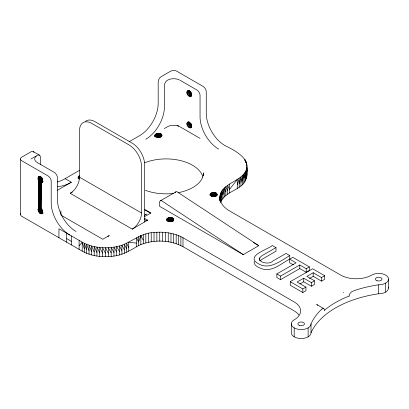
<?xml version="1.0" encoding="UTF-8"?>
<svg xmlns="http://www.w3.org/2000/svg" width="409" height="409" viewBox="0 0 409 409"><rect width="100%" height="100%" fill="white"/><g stroke="black" fill="none" stroke-linecap="round" stroke-linejoin="round"><path stroke-width="0.61" d="M298.933 314.991A21.928 12.659 0 0 0 294.178 310.881L182.992 246.688C169.479 239.5 152.491 239.342 138.59 245.569C130.865 250.037 123.068 255.047 113.978 256.08C106.529 257.195 98.85 256.867 91.565 254.95L91.565 245.998L84.32 243.335L58.947 228.784L58.947 237.736M121.908 254.183L121.908 245.231C132.659 241.065 141.923 232.736 154.019 232.465C163.886 231.55 174.244 232.869 182.992 237.736L294.178 301.929A21.928 12.659 0 0 1 294.178 319.833A9.867 5.695 0 0 0 297.379 329.127A9.867 5.695 0 0 0 311.024 323.862A93.564 54.019 0 0 1 320.375 310.457L321.949 309.01M260.518 260.502L263.079 258.657L275.993 251.198L275.993 247.619L263.079 255.073C252.522 260.85 268.422 266.024 272.89 261.008L286.039 253.416L289.756 255.559L289.756 259.142C281.387 263.176 272.788 271.924 262.578 269.035C259.229 267.777 253.34 265.773 254.168 261.259M132.225 229.117A13.154 7.597 -60 0 0 141.529 213.002L79.504 177.194A13.154 7.597 -60 0 1 70.205 193.309L132.225 229.117L144.628 221.954L144.628 164.658A17.541 10.128 60 0 0 132.225 143.176L95.011 121.693A17.541 10.128 60 0 0 85.425 121.391M42.193 179.306L39.095 181.095C41.713 184.98 44.284 179.756 41.329 177.69C38.783 174.433 36.646 179.162 39.095 181.095L38.645 208.063C36.621 210.277 40.133 215.543 42.858 213.212M42.372 179.505L39.622 181.688L39.095 207.895L38.645 208.063L38.645 180.41L41.999 177.741M42.833 213.217L41.825 213.805C43.645 212.465 42.158 209.643 40.777 208.493L41.329 182.552L42.884 181.657M219.955 200.349C217.961 185.507 236.121 182.879 243.815 174.147C254.71 160.338 234.643 150.287 224.858 145.532A26.314 15.194 60 0 1 206.248 113.303L206.248 91.82A4.387 2.531 60 0 0 203.452 86.642M220.068 199.894L220.374 194.157L220.993 197.91M246.397 174.791L246.77 167.777L246.893 171.494L246.826 167.659M220.579 202.567C223.565 194.495 232.695 191.683 239.199 187.281C246.745 182.915 248.089 174.132 246.893 166.12M245.773 176.407L246.397 169.418L246.397 178.37M186.867 92.265C187.578 88.324 192.276 92.812 191.499 95.277C190.384 98.61 186.478 94.484 186.867 92.265L189.454 90.778M186.867 123.6C187.578 119.658 192.276 124.147 191.499 126.611C190.384 129.944 186.478 125.814 186.867 123.6L189.454 122.107M160.671 137.107L161.08 133.958C158.912 132.511 154.106 133.247 154.955 136.683L154.955 135.491C155.819 138.845 164.203 137.266 161.08 133.958L161.08 136.943M172.486 221.238L172.895 218.089C170.921 216.085 164.346 218.386 167.946 220.947C169.847 222.465 175.722 220.737 172.895 218.089L172.895 221.075M215.804 196.223L216.218 193.079C214.244 191.075 207.665 193.375 211.264 195.937C213.166 197.455 219.04 195.727 216.218 193.079L216.218 196.064M159.561 202.383L159.781 201.509A3.967 2.29 60 0 1 161.463 200.676L243.278 254.638L258.785 245.686L176.969 191.729A3.967 2.29 60 0 0 175.758 191.964M203.104 175.712L203.365 172.884L203.365 175.87M225.824 191.933L224.28 187.961L222.956 194.802L221.857 190.957L221.857 199.909M242.486 180.988L243.815 174.147L244.909 177.987L245.773 171.039L245.773 179.991M240.947 182.383L242.486 175.614L242.486 184.566M388.55 279.102C387.931 283.319 390.518 289.603 385.661 292.082A9.867 5.695 0 0 1 378.683 293.754A93.564 54.019 0 0 0 311.024 332.814A9.867 5.695 0 0 1 301.157 338.514A9.867 5.695 0 0 1 291.29 332.814L291.29 323.862M239.199 183.697L240.947 177.015L240.947 185.967M237.261 184.919L239.199 178.329L239.199 187.281M143.288 240.093L140.865 235.61L138.59 241.99L136.473 237.736L136.473 246.688M175.185 192.823L175.287 192.557M202.777 176.857C199.802 185.389 188.84 190.594 178.488 192.665M107.889 236.699L108.15 236.382M79.106 245.794L82.204 242.215L84.32 248.703M145.359 214.894L146.448 214.05L144.423 215.221M324.342 310.395L324.833 309.95A93.564 54.019 0 0 1 348.381 296.351L349.153 296.07M191.366 92.761L189.5 94.264L191.223 93.564M191.366 124.096L189.5 125.594L191.801 124.663M42.613 210.19L38.645 211.739L41.999 209.076M42.526 211.78L39.622 213.023L42.833 210.471M108.462 236.08L109.234 235.538L102.766 239.27L61.023 215.17M190.185 91.688L188.707 92.833L190.926 91.969M190.185 123.017L188.707 124.162L190.926 123.298M191.504 94.612L190.599 95.312L191.647 94.832M191.504 125.946L190.599 126.642L191.647 126.166M42.812 180.947L40.777 182.44L40.777 208.493L39.095 207.895L39.095 181.095M42.858 212.741L40.777 213.769L42.812 212.281M41.166 176.887L38.017 178.206L40.379 176.55M189.362 90.711L188.416 91.371L189.469 90.931M40.639 208.442L38.017 209.541L40.379 207.884M189.362 122.04L188.416 122.705L189.469 122.265M42.858 181.877L41.825 182.475L42.863 181.821M41.825 213.805L42.863 213.155M39.412 176.535L38.303 177.077L39.3 176.473M39.964 207.593L38.303 208.411L39.801 207.501M41.825 182.475L42.833 181.887M144.628 221.954L147.731 220.165L144.628 218.375M31.038 151.795L21.733 157.168A4.387 2.531 0 0 0 21.733 160.747L48.093 175.967M161.284 76.601L170.589 71.227A4.387 2.531 0 0 1 176.79 71.227L203.15 86.447M38.303 177.077L39.336 176.483M187.153 91.141L188.191 90.542M38.088 177.583L40.154 176.386M186.939 91.642L188.493 90.747M38.017 178.206L40.598 176.714M41.191 177.128L38.088 178.917L41.335 177.624M186.939 92.976L190.042 91.187M38.303 179.669L41.922 177.578M187.153 93.727L190.257 91.938M42.265 178.319L38.645 180.41L42.613 178.856M187.496 94.469L191.115 92.383M187.946 95.159L191.049 93.37M42.781 180.655L40.194 182.143L39.622 207.91L39.622 181.688L42.725 179.899M188.477 95.747L191.576 93.958M189.05 96.207L191.632 94.714M42.843 181.243L40.777 182.44L42.858 181.407M189.628 96.498L191.698 95.307M190.185 96.611L191.734 95.716M190.676 96.534L191.709 95.936M57.321 182.015A43.855 25.322 -60 0 0 65.149 178.656L79.484 170.379M129.101 141.734L139.576 135.686A26.314 15.194 -60 0 0 158.181 103.457L158.181 81.974M79.499 175.763C77.92 176.177 77.725 178.35 79.331 178.881M57.209 190.4L71.35 182.235L65.149 178.656M164.387 128.523L167.486 126.734A8.773 5.066 0 0 1 179.254 126.401L177.23 125.22M39.678 207.465L38.645 208.063L39.668 207.491M38.303 208.411L39.852 207.516M187.153 122.47L188.707 121.575M38.088 208.912L39.637 208.017M186.939 122.976L188.493 122.076M38.017 209.541L40.598 208.048M41.191 208.457L38.088 210.246L41.335 208.958M186.939 124.31L190.042 122.521M38.303 210.998L41.406 209.209M187.153 125.057L190.257 123.267M70.205 193.309L72.393 192.046M38.645 211.739L42.265 209.653M187.496 125.803L191.115 123.712M39.095 212.429L42.715 210.338M187.946 126.488L191.565 124.402M39.622 213.023L42.725 211.228M188.477 127.081L191.576 125.292M40.194 213.478L42.781 211.985M189.05 127.536L191.632 126.049M40.777 213.769L42.843 212.578M189.628 127.833L191.698 126.637M41.329 213.881L42.884 212.987M190.185 127.945L191.734 127.051M190.676 127.869L191.709 127.271M160.456 200.788L175.962 191.836M144.628 216.581L150.829 213.002L144.791 209.515M289.756 255.559C280.789 260.881 268.918 270.523 258.089 263.539C244.638 255.87 269.183 248.963 272.282 245.472L275.993 247.619M289.659 259.148L292.813 257.327L309.362 266.883L309.362 270.461L306.208 272.282L299.782 268.57L280.564 279.664L276.852 277.522L276.852 273.943L296.07 262.849L289.659 259.148L289.659 262.726L293.401 264.884M276.852 273.943L280.564 276.085L299.782 264.991L306.208 268.703L309.362 266.883M299.874 284.01L303.729 281.781L311.423 286.223L314.557 284.413L314.557 280.83L311.423 282.639L303.729 278.202L297.118 282.021L305.963 287.128L305.963 290.707L302.824 292.517L290.267 285.267L290.267 281.689L312.64 268.774L324.695 275.732L324.695 279.316L321.546 281.136L313.197 276.315L309.506 278.447M324.695 275.732L321.546 277.553L313.197 272.737L306.868 276.392L314.557 280.83M290.267 281.689L302.824 288.938L305.963 287.128M31.038 158.958L36.662 155.747A8.773 5.066 0 0 0 37.239 162.542L54.295 172.388M39.622 181.688L42.526 180.451M352.962 291.106L355.462 290.201A93.564 54.019 0 0 1 378.683 284.802A9.867 5.695 0 0 0 387.798 276.924A9.867 5.695 0 0 0 371.704 275.073A21.928 12.659 0 0 1 340.692 275.073L229.51 210.88C225.083 208.314 220.87 204.377 220.001 199.106L220.068 200.384M173.39 193.452C163.871 194.454 154.3 193.6 145.353 190.318M150.829 213.002L150.221 213.017L144.74 209.853M136.473 243.11L128.723 242.215L128.723 251.167M21.733 216.254L82.204 251.167L86.596 253.294L91.565 254.95M179.888 80.179L196.949 90.031A4.387 2.531 60 0 1 200.032 95.041M179.888 126.734L200.047 138.37M253.273 242.506L258.785 245.686M243.278 254.638L159.546 206.3L159.546 202.726M323.642 308.509L316.678 304.485L317.762 305.329M33.231 151.581L39.433 155.159M66.703 238.631L71.35 241.32M119.367 251.366L116.713 246.632C108.426 248.319 99.75 248.145 91.565 245.998L94.213 252M116.713 252L113.978 247.128L113.978 256.08M113.978 252.501L111.176 247.486L111.176 256.438M121.908 250.605L119.367 245.998L116.713 246.632L116.713 255.584M111.176 252.859L108.329 247.706L108.329 256.658M108.329 253.074L105.466 247.777L105.466 256.729M124.331 249.715L121.908 245.231L119.367 245.998L119.367 254.95M105.466 253.145L102.598 247.706L102.598 256.658M126.606 248.703L124.331 244.342L124.331 253.294M102.598 253.074L99.75 247.486L99.75 256.438M128.723 247.583L126.606 243.335L126.606 252.287M99.75 252.859L96.953 247.128L96.953 256.08M96.953 252.501L94.213 246.632L94.213 255.584M246.397 162.823L244.909 159.628L244.909 160.819M227.568 190.62L225.824 186.56L225.824 195.512M91.565 251.366L89.019 245.231L89.019 254.183M89.019 250.605L86.596 244.342L86.596 253.294M86.596 249.715L84.32 243.335L84.32 252.287M221.857 196.33L220.993 192.537L220.993 201.489M213.723 196.581L213.038 192.419L213.038 196.596M158.585 137.465L157.9 133.298L157.9 137.475M170.4 221.596L169.715 217.43L169.715 221.606M212.849 196.627L212.194 192.557L212.194 196.734M157.71 137.506L157.056 133.441L157.056 137.02M169.525 221.637L168.871 217.573L168.871 221.75M214.582 196.663L213.917 192.399L213.917 196.581M159.449 137.547L158.779 133.283L158.779 137.46M171.264 221.678L170.594 217.414L170.594 221.591M212.026 196.795L211.438 192.818L211.438 196.397M156.805 137.107L156.299 133.697L156.299 137.281M168.62 221.238L168.114 217.828L168.114 221.412M215.298 196.248L214.776 192.511L214.776 196.688M171.974 221.259L171.453 217.522L171.453 221.704M160.159 137.127L159.638 133.39L159.638 137.572M144.643 218.718L144.76 219.336A4.387 2.531 -60 0 0 147.424 220.323M211.202 196.31L210.814 193.176L210.814 195.563M167.879 221.32L167.491 218.186L167.491 221.172M155.987 136.565L155.676 134.055L155.676 137.041M79.188 178.631L78.876 176.121L78.876 179.106M210.533 195.461L210.364 193.615L210.364 195.405M167.209 220.477L167.046 218.626L167.046 220.415M155.451 136.959L155.231 134.495L155.231 136.882M78.6 178.411L78.431 176.56L78.431 178.35M245.886 162.475L245.773 161.207L245.773 162.399M216.218 193.079L216.463 195.972M172.895 218.089L173.145 220.988M161.08 133.958L161.33 136.857M246.811 173.968L246.893 175.072M246.428 163.462L246.53 165.374M216.831 195.839L216.714 193.498L216.714 195.885M210.18 195.323L210.119 194.101L210.119 195.292M173.508 220.85L173.39 218.508L173.39 220.896M166.862 220.333L166.8 219.112L166.8 220.308M161.693 136.718L161.575 134.377L161.575 136.764M155.047 136.202L154.985 134.98L154.985 136.177M78.247 178.268L78.185 177.046L78.185 178.242M219.955 199.929L219.873 197.455L219.873 200.436M40.777 208.493L40.194 182.143L40.194 208.115M246.791 165.742L246.77 164.464L246.77 165.66M385.661 283.13L385.661 292.082M378.683 284.802L378.683 293.754M343.304 292.328L343.304 292.696M321.546 277.553L321.546 281.136M313.197 272.737L313.197 276.315M311.423 282.639L311.423 286.223M311.024 323.862L311.024 332.814M308.13 327.89L308.13 336.842M306.208 268.703L306.208 272.282M303.729 278.202L303.729 281.781M302.824 288.938L302.824 292.517M299.782 264.991L299.782 268.57M294.178 327.89L294.178 336.842M280.564 276.085L280.564 279.664M259.787 257.808L259.787 260.789M259.424 258.662L259.424 259.858M246.77 167.777L246.77 176.729M244.909 172.618L244.909 181.57M243.815 174.147L243.815 183.099M237.261 188.503L237.261 179.551L229.51 189.398L227.568 185.246L227.568 194.198M229.51 184.024L229.51 192.976M224.28 187.961L224.28 196.913M222.956 189.428L222.956 198.38M220.374 194.157L220.374 201.944M220.001 195.799L220.001 200.303M215.558 192.741L215.558 196.325M200.047 95.399L200.047 116.887A26.314 15.194 60 0 0 218.657 149.111M182.992 237.736L182.992 246.688M180.875 236.617L180.875 245.569M178.6 235.61L178.6 244.562M176.177 234.72L176.177 243.672M173.636 233.953L173.636 242.905M172.235 217.752L172.235 221.335M170.982 233.319L170.982 242.271M168.247 232.823L168.247 241.775M165.446 232.465L165.446 241.417M162.598 232.246L162.598 241.198M160.42 133.625L160.42 137.204M159.735 232.174L159.735 241.126M156.867 232.246L156.867 241.198M154.019 232.465L154.019 241.417M151.223 232.823L151.223 241.775M148.482 233.319L148.482 242.271M145.834 233.953L145.834 242.905M143.288 234.72L143.288 243.672M141.529 213.002L141.529 166.453A17.541 10.128 60 0 0 129.121 144.965L91.913 123.482A17.541 10.128 60 0 0 79.504 130.645L79.499 178.748M140.865 235.61L140.865 244.562M138.59 236.617L138.59 245.569M82.204 242.215L82.204 251.167M79.106 240.426L79.106 249.378M71.35 235.947L71.35 244.899M66.703 233.263L66.703 242.215M60.9 210.845L60.9 214.791M41.329 182.552L41.329 209.025M40.343 157.168L40.343 164.331M20.45 158.958L20.45 214.464M69.801 235.052A26.314 15.194 60 0 1 51.197 202.823L51.197 181.34A4.387 2.531 60 0 0 48.4 176.161M145.778 139.264A26.314 15.194 -60 0 0 164.387 107.04L164.387 85.553A4.387 2.531 -60 0 1 167.184 80.374M76.002 231.474A26.314 15.194 60 0 1 57.398 199.244L57.398 177.757A4.387 2.531 60 0 0 54.601 172.578M388.402 287.067A9.867 5.695 0 0 1 388.55 288.054M21.447 216.07A4.387 2.531 0 0 1 20.639 213.728M144.709 162.792A37.275 21.524 0 0 1 202.91 177.056M167.486 80.179A8.773 5.066 0 0 1 179.254 79.847M158.196 81.611A4.387 2.531 -60 0 1 160.977 76.795M37.239 155.379A4.387 2.531 -60 0 1 40.327 156.826M31.34 151.642A4.387 2.531 -60 0 1 33.615 151.903M33.773 152.112A4.387 2.531 -60 0 1 33.901 152.352M175.42 192.322A3.967 2.29 60 0 1 175.573 192.128M321.949 309.04A4.443 1.933 -70 0 1 324.363 310.375M349.128 296.08A4.433 3.062 -47.5 0 1 352.589 291.285M71.35 182.235A43.855 25.322 -60 0 1 57.275 186.463M217.026 195.149L217.01 193.973L217.01 195.17M173.702 220.165L173.687 218.989L173.687 220.18M161.887 136.033L161.872 134.858L161.872 136.049M377.037 280.748A3.287 1.897 0 0 0 381.97 279.102A3.287 1.897 0 0 0 377.037 277.46A3.287 1.897 0 0 0 377.037 280.748M299.511 325.508A3.287 1.897 0 0 0 304.444 323.862A3.287 1.897 0 0 0 299.511 322.22A3.287 1.897 0 0 0 299.511 325.508"/></g></svg>
